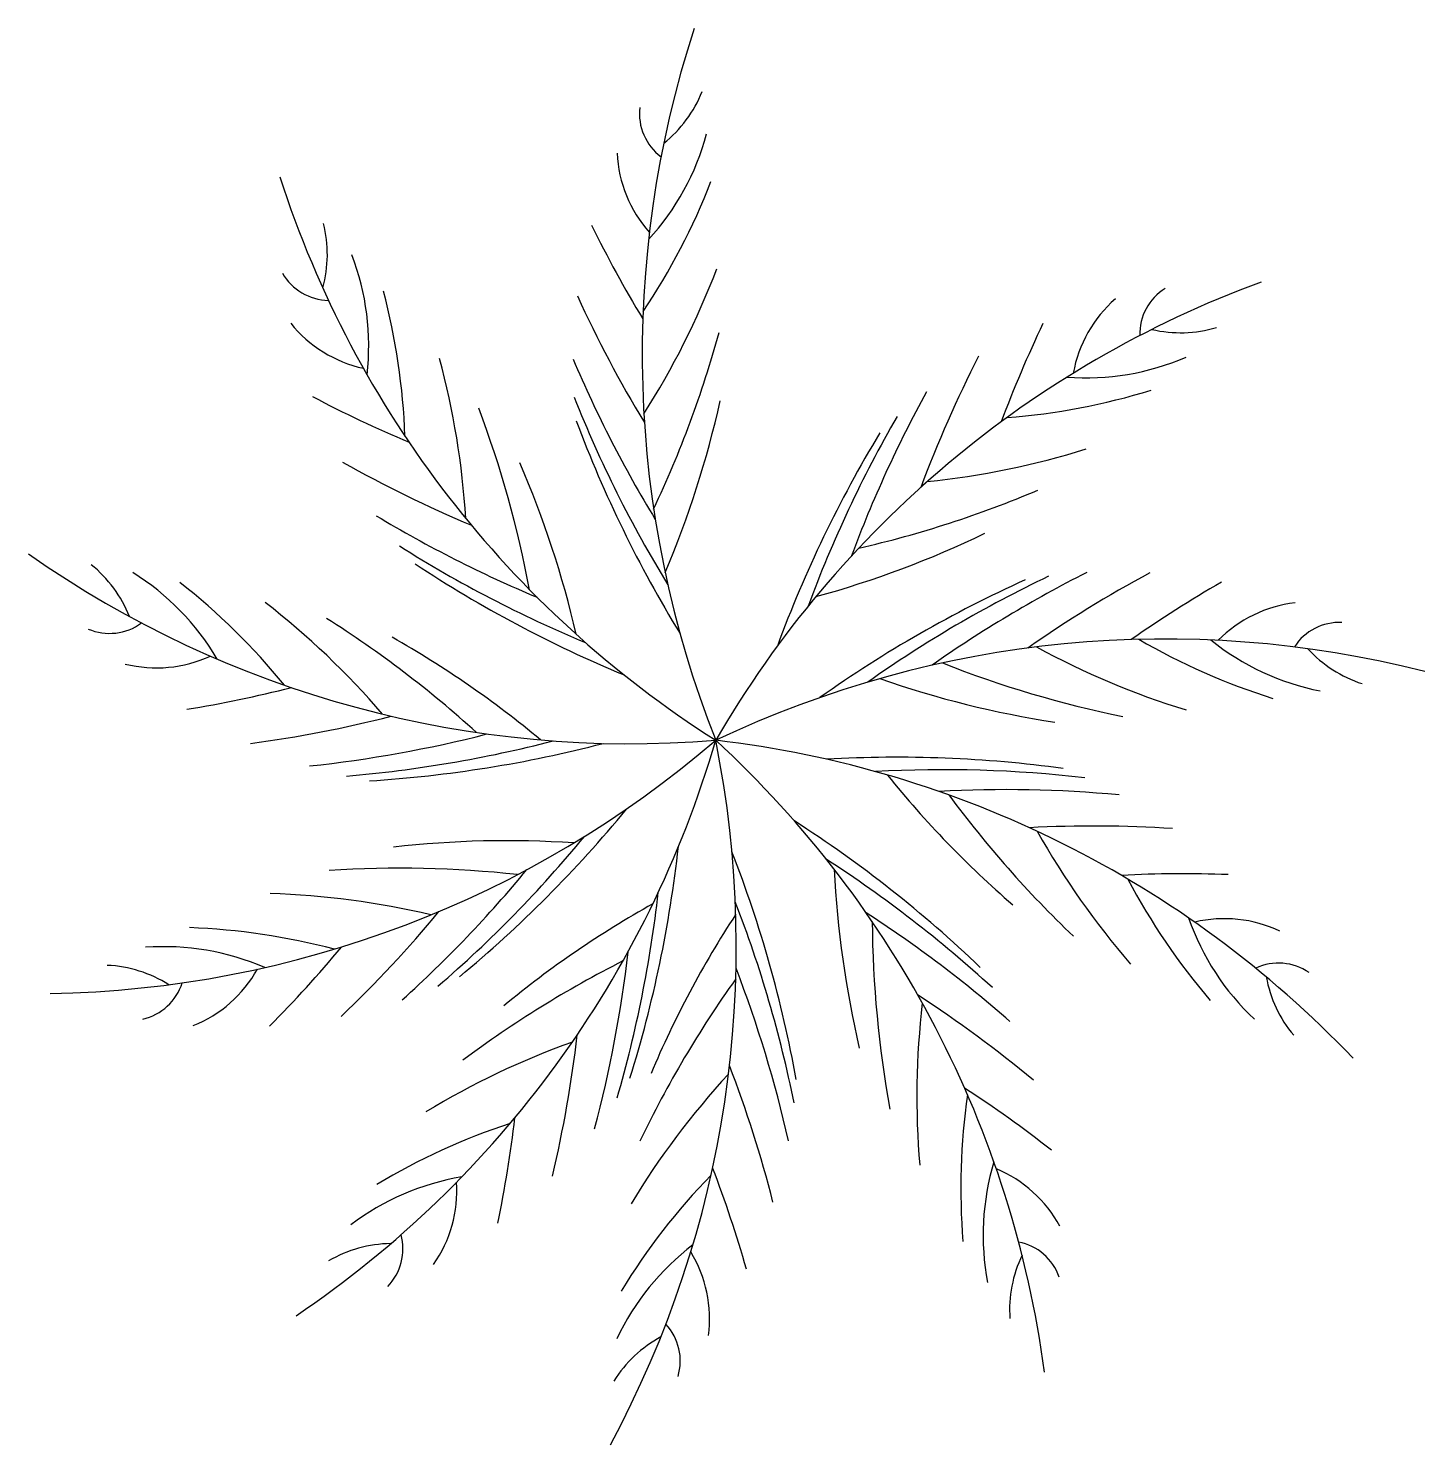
# Model space of a CAD drawing. Header units: metres. Extents: x -1.94 to 2, y -1.99 to 2.01.
import ezdxf

# ---------------------------------------------------------------- set-up
doc = ezdxf.new("R2010")
doc.units = ezdxf.units.M
doc.layers.add('ceco.net 66', color=7, linetype='Continuous')

msp = doc.modelspace()

# ---------------------------------------------------------------- linework, layer by layer
at = {"layer": 'ceco.net 66'}
for centre, radius, start, end in [((2.7535, 1.0898), 2.9613, 161.8706, 201.5936), ((-0.3666, 1.963), 0.3531, 308.4321, 338.3515), ((-0.0626, 1.7709), 0.1531, 173.7791, 233.0395), ((-0.7174, 1.8986), 0.716, 317.4391, 345.0127), ((0.0854, 1.6771), 0.3648, 182.879, 221.5346), ((1.587, 2.5002), 2.9613, 197.8706, 237.5936), ((-1.7501, 2.251), 1.8621, 326.0526, 338.8318), ((-1.4504, 1.3726), 0.3531, 344.4321, 14.3515), ((2.785, 2.9975), 3.4946, 206.1883, 211.1386), ((-1.6964, 1.1143), 0.716, 353.4391, 21.0127), ((-2.1237, 2.143), 2.276, 327.5529, 339.111), ((-1.0915, 1.3959), 0.1531, 209.7791, 269.0395), ((2.5619, -1.4853), 2.9613, 110.1725, 149.8955), ((-2.739, 0.7924), 1.8621, 2.0526, 14.8318), ((2.7873, 2.7082), 3.4946, 204.5673, 211.2107), ((1.3691, 0.9724), 0.3648, 131.1808, 169.8364), ((1.3509, 1.1467), 0.1531, 122.081, 181.3414), ((-0.9167, 1.407), 0.3648, 218.879, 257.5346), ((4.0784, -0.3277), 3.4946, 154.4902, 159.4404), ((1.3132, 1.5044), 0.3531, 256.734, 286.6534), ((-2.948, 1.9653), 3.0672, 334.6755, 344.6307), ((3.8528, -0.5088), 3.4946, 152.8691, 159.5126), ((1.0452, 1.7397), 0.716, 265.741, 293.3146), ((-2.9778, 0.4854), 2.276, 3.5529, 15.111), ((2.8149, 2.4396), 3.4946, 202.9483, 211.3077), ((0.4912, 4.062), 3.4946, 242.1883, 247.1386), ((2.8473, 2.2602), 3.4946, 201.6825, 211.4019), ((3.6591, -0.6969), 3.4946, 151.2501, 159.6096), ((0.6818, 2.7686), 1.8621, 274.3545, 287.1337), ((-3.5401, -0.1428), 3.0672, 10.6755, 20.6307), ((-2.7348, 1.5721), 2.8149, 337.0347, 347.4268), ((2.8787, 2.1276), 3.4946, 200.5186, 211.4981), ((3.5384, -0.8335), 3.4946, 149.9844, 159.7037), ((3.4538, -0.9404), 3.4946, 148.8205, 159.8), ((0.3654, 2.9949), 2.276, 275.8548, 287.4128), ((0.6631, 3.8293), 3.4946, 240.5673, 247.2107), ((-3.1366, -0.3356), 2.8149, 13.0347, 23.4268), ((-0.2849, 3.5315), 3.0672, 282.9774, 292.9325), ((0.8433, 3.6282), 3.4946, 238.9483, 247.3077), ((-0.4613, 3.1206), 2.8149, 285.3366, 295.7287), ((-0.2422, 2.9514), 2.9613, 234.9681, 274.6912), ((0.975, 3.5021), 3.4946, 237.6825, 247.4019), ((-1.9848, 0.2199), 0.3531, 21.5297, 51.4491), ((1.0783, 3.4133), 3.4946, 236.5186, 247.4981), ((-2.0251, -0.1344), 0.716, 30.5366, 58.1102), ((-2.6626, -1.02), 1.8621, 39.1502, 51.9294), ((2.3138, -2.7313), 3.4946, 114.3202, 125.2997), ((2.444, -2.6912), 3.4946, 115.4841, 125.2035), ((2.6209, -2.6469), 3.4946, 116.7498, 125.1093), ((2.887, -2.6016), 3.4946, 118.3688, 125.0123), ((3.1755, -2.5801), 3.4946, 119.9899, 124.9402), ((-2.6679, -1.409), 2.276, 40.6505, 52.2085), ((1.6791, 0.026), 0.3648, 96.6805, 135.3361), ((-1.7126, 0.455), 0.1531, 246.8767, 306.1371), ((-2.7375, -2.2492), 3.0672, 47.7731, 57.7282), ((1.7628, 0.1799), 0.1531, 87.5807, 146.8411), ((-2.2994, -2.1596), 2.8149, 50.1322, 60.5244), ((1.27, -2.6752), 2.9613, 75.6722, 115.3952), ((2.13, 1.8955), 1.8621, 239.8542, 252.6334), ((1.8468, 0.8417), 0.716, 231.2407, 258.8143), ((1.9975, 2.2612), 2.276, 241.3545, 252.9126), ((1.9343, 0.496), 0.3531, 222.2337, 252.1531), ((-1.5798, 0.5693), 0.3648, 255.9765, 294.6321), ((1.7655, 3.0718), 3.0672, 248.4771, 258.4323), ((1.3874, 2.833), 2.8149, 250.8363, 261.2284), ((-2.0583, 3.5362), 3.4946, 279.2858, 284.2361), ((-1.7808, 3.4542), 3.4946, 277.6648, 284.3082), ((-1.9307, 2.2454), 2.9613, 270.9681, 310.6912), ((-2.8431, 0.8283), 2.9613, 304.0339, 343.7569), ((-1.5158, 3.4026), 3.4946, 276.0458, 284.4052), ((-2.9034, -0.5831), 2.9613, 331.6319, 11.355), ((-0.3427, -2.9415), 2.9613, 43.6319, 83.355), ((-2.0062, -2.1783), 2.9613, 7.6319, 47.355), ((-1.3347, 3.3814), 3.4946, 274.7801, 284.4994), ((-1.1987, 3.3729), 3.4946, 273.6161, 284.5957), ((0.5123, -3.5427), 3.4946, 82.2799, 93.2595), ((0.644, -3.5778), 3.4946, 83.4439, 93.1632), ((2.679, 1.6655), 2.8149, 218.796, 229.1882), ((0.8174, -3.6341), 3.4946, 84.7096, 93.069), ((3.1262, 1.6672), 3.0672, 216.4368, 226.392), ((-2.9523, 2.0241), 3.4946, 309.6161, 320.5957), ((-1.6679, -3.1673), 3.4946, 46.2799, 57.2595), ((-3.0673, 1.9511), 3.4946, 310.7801, 320.4994), ((1.0671, -3.7369), 3.4946, 86.3286, 92.972), ((2.8928, 0.8571), 2.276, 209.3143, 220.8723), ((-0.5909, -3.0987), 2.8149, 86.1322, 96.5244), ((-3.5786, 0.0855), 3.4946, 342.6819, 353.6614), ((-3.211, -1.582), 3.4946, 10.2799, 21.2595), ((-1.582, -3.273), 3.4946, 47.4439, 57.1632), ((-0.8926, -3.4287), 3.0672, 83.7731, 93.7282), ((-3.2263, 1.8618), 3.4946, 312.0458, 320.4052), ((3.1463, -0.2273), 2.8149, 182.796, 193.1882), ((1.323, -3.8718), 3.4946, 87.9496, 92.8999), ((2.8112, 0.4767), 1.8621, 207.814, 220.5932), ((-1.3302, -2.708), 2.276, 76.6505, 88.2085), ((-3.6351, -0.0384), 3.4946, 343.8458, 353.5652), ((1.1955, -2.9192), 2.8149, 119.198, 129.5901), ((-3.2037, -1.7181), 3.4946, 11.4439, 21.1632), ((-3.471, 1.7478), 3.4946, 313.6648, 320.3082), ((2.4118, -2.0332), 2.8149, 146.796, 157.1882), ((-1.4748, -3.4205), 3.4946, 48.7096, 57.069), ((3.5091, -0.4887), 3.0672, 180.4368, 190.392), ((2.012, -0.2663), 0.716, 199.2004, 226.774), ((1.4371, -0.8688), 0.3648, 64.6403, 103.2959), ((-1.5545, -2.3903), 1.8621, 75.1502, 87.9294), ((-1.5593, -1.2991), 0.716, 66.5366, 94.1102), ((-3.7437, 1.651), 3.4946, 315.2858, 320.2361), ((-3.7195, -0.2), 3.4946, 345.1116, 353.471), ((-1.735, -0.9887), 0.3531, 57.5297, 87.4491), ((1.1227, -3.3604), 3.0672, 116.8388, 126.794), ((1.5897, -0.7827), 0.1531, 55.5404, 114.8009), ((-1.6127, -0.468), 0.3648, 291.9765, 330.6321), ((2.5517, -2.458), 3.0672, 144.4368, 154.392), ((-3.2037, -1.9004), 3.4946, 12.7096, 21.069), ((1.9028, -0.6058), 0.3531, 190.1934, 220.1128), ((-1.6529, -0.6385), 0.1531, 282.8767, 342.1371), ((2.8441, -1.007), 2.276, 173.3143, 184.8723), ((-1.3332, -3.6504), 3.4946, 50.3286, 56.972), ((-3.8625, -0.4291), 3.4946, 346.7306, 353.374), ((0.3627, -2.9952), 2.276, 109.7162, 121.2743), ((-3.2243, -2.1696), 3.4946, 14.3286, 20.972), ((1.709, -2.4863), 2.276, 137.3143, 148.8723), ((-1.2054, -3.91), 3.4946, 51.9496, 56.8999), ((2.5545, -1.2667), 1.8621, 171.814, 184.5932), ((-4.0382, -0.6589), 3.4946, 348.3516, 353.3019), ((0.0013, -2.8513), 1.8621, 108.2159, 120.9952), ((1.4713, -1.3981), 0.716, 163.2004, 190.774), ((-0.598, -1.9395), 0.716, 99.6024, 127.176), ((1.3221, -2.5263), 1.8621, 135.814, 148.5932), ((-3.2734, -2.4547), 3.4946, 15.9496, 20.8999), ((0.652, -1.5475), 0.3648, 28.6403, 67.2959), ((-1.0962, -1.2721), 0.3648, 325.0423, 3.6979), ((-1.0369, -1.437), 0.1531, 315.9424, 15.2029), ((-0.9146, -1.7752), 0.3531, 90.5954, 120.5148), ((0.3685, -1.9959), 0.716, 127.2004, 154.774), ((0.826, -1.5677), 0.1531, 19.5404, 78.8009), ((-0.3822, -1.6352), 0.3648, 352.6403, 31.2959), ((1.1833, -1.6085), 0.3531, 154.1934, 184.1128), ((-0.2532, -1.7538), 0.1531, 343.5404, 42.8009), ((0.0119, -1.9969), 0.3531, 118.1934, 148.1128)]:
    msp.add_arc(centre, radius, start, end, dxfattribs=at)

doc.saveas('drawing.dxf')
